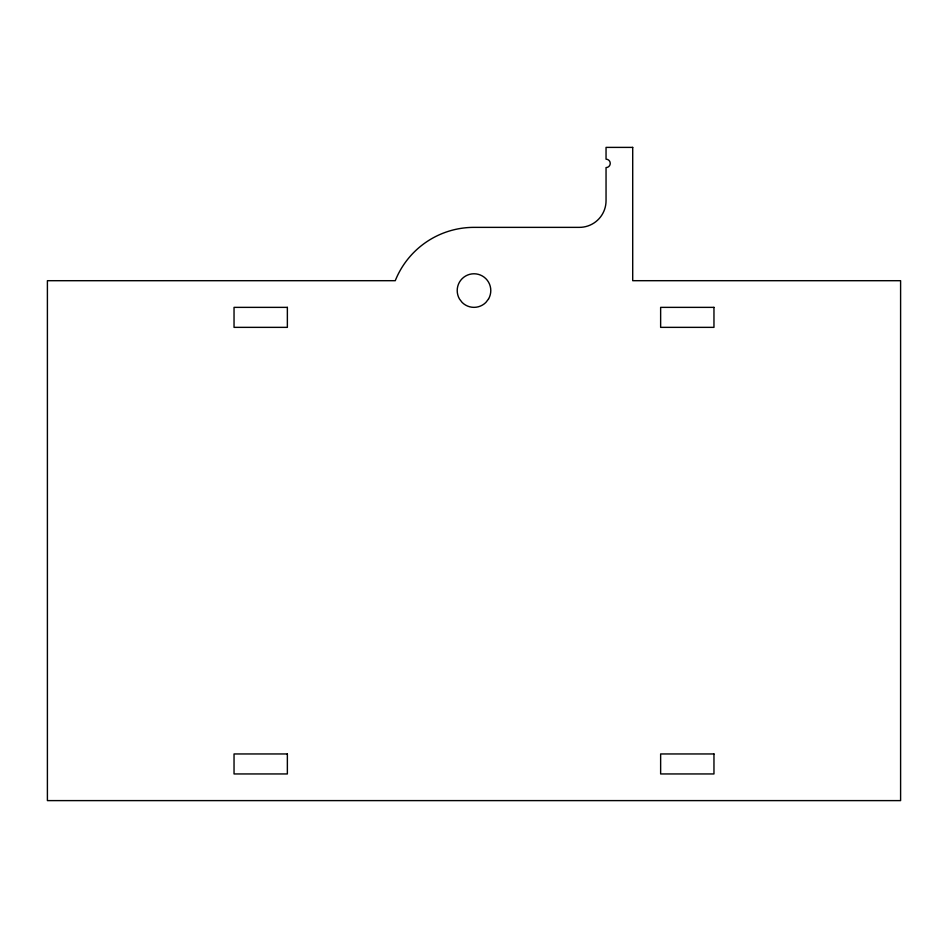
<?xml version="1.0" encoding="UTF-8"?>
<svg xmlns="http://www.w3.org/2000/svg" width="948" height="948" viewBox="0 0 948 948"><rect width="100%" height="100%" fill="white"/><g stroke="black" fill="none" stroke-linecap="round" stroke-linejoin="round"><path stroke-width="1.42" d="M488.54 298.964L485.874 302.436A16.791 16.791 0 0 1 462.126 302.436L459.46 298.964A16.791 16.791 0 0 1 474 273.771A16.791 16.791 0 0 1 488.54 298.964M632.707 147.39L606.045 147.39L606.045 159.181A4.195 4.195 0 0 1 610.239 163.388A4.195 4.195 0 0 1 606.045 167.583L606.045 200.715A26.663 26.663 0 0 1 579.382 227.366L473.988 227.366A84.787 84.787 0 0 0 395.257 280.691L47.4 280.703L47.4 800.61L900.6 800.61L900.6 280.703L632.707 280.691L632.707 147.39M287.363 307.365L234.038 307.365L234.038 327.356L287.363 327.356L287.363 307.365M713.962 307.365L660.638 307.365L660.638 327.356L713.962 327.356L713.962 307.365M287.363 753.956L234.038 753.956L234.038 773.947L287.363 773.947L287.363 753.956M713.962 753.956L660.638 753.956L660.638 773.947L713.962 773.947L713.962 753.956"/></g></svg>
